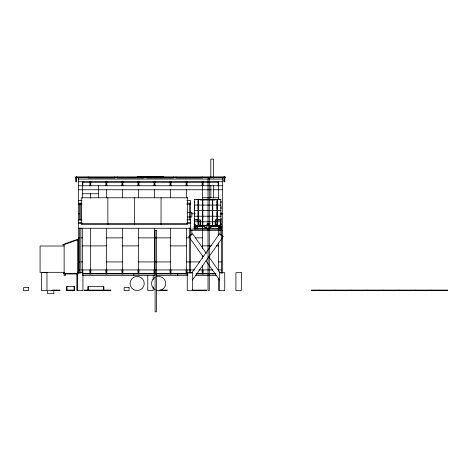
<?xml version="1.0" encoding="UTF-8"?>
<svg xmlns="http://www.w3.org/2000/svg" width="471" height="471" viewBox="0 0 471 471"><rect width="100%" height="100%" fill="white"/><g stroke="black" fill="none" stroke-linecap="round" stroke-linejoin="round"><path stroke-width="0.71" d="M195.312 225.65L195.312 226.51M196.201 225.65L196.201 226.51M220.722 223.537L220.828 219.922L215.241 219.922L215.241 225.721M195.595 219.904L200.21 219.922L200.21 225.721M194.17 224.744L194.246 223.507M194.452 226.58L194.729 199.339M208.906 227.899L209.454 225.55L211.291 226.392L214.046 225.55L209.112 228.358M206.975 224.903L207.723 224.155L208.476 224.903L207.723 225.65L207.158 224.903M207.087 224.903L207.723 224.261L208.365 224.903L208.176 225.35L207.275 225.35L207.299 224.473M196.325 225.597L195.282 225.197L195.577 224.708M219.127 225.597L220.169 225.197L220.669 224.178M191.632 273.098L219.492 233.71L223.313 236.407L192.492 279.974M208.253 224.373L208.365 224.903M208.771 228.488L211.291 226.392M194.494 225.65L201.405 225.65L203.666 226.51L205.998 225.55L206.869 228.723L208.582 228.723M207.299 225.326L208.129 225.303M211.785 226.51L214.046 225.65L220.958 225.65M64.498 272.933L63.314 273.333L63.467 273.786M216.931 224.932L215.265 225.12L215.253 219.928M196.383 199.492L198.108 199.339M200.257 200.022L207.723 199.945M217.337 219.933L219.857 219.904M207.723 228.476L206.681 228.488L204.161 226.392M198.085 219.922L194.623 219.922L194.729 223.537M137.126 177.538L163.855 177.538M75.654 177.614L225.332 177.614M75.654 177.697L225.332 177.697L225.332 176.896L75.654 176.896L75.654 181.735L76.455 181.735L76.455 176.896M78.327 179.062L222.659 179.062M78.327 181.735L222.659 181.735M82.337 182.218L218.65 182.218M78.327 185.745L222.659 185.745M78.327 189.754L211.361 189.754M212.786 189.754L222.659 189.754M82.337 193.764L98.374 193.764M202.612 197.773L218.65 197.773M207.958 199.339L197.997 199.339L197.997 226.58M208.677 199.339L217.378 199.339L217.378 226.58M217.914 199.339L218.379 199.339M194.429 199.516L221.023 199.516M208.677 199.945L215.194 200.022M78.327 200.487L81.995 200.487M186.916 200.487L190.584 200.487L190.584 273.245M78.327 203.172L81.995 203.172M186.916 203.172L190.584 203.172M78.327 204.202L81.995 204.202M186.916 204.202L190.584 204.202M197.997 204.785L198.462 204.785M202.4 204.785L202.866 204.785M212.291 204.785L212.757 204.785M216.913 204.785L217.378 204.785M194.429 205.079L221.023 205.079M194.429 210.649L221.023 210.649M187.44 212.303L191.838 212.303L191.838 216.978L187.44 216.978M78.327 213.81L79.664 213.81M191.679 213.81L195.324 213.81M219.986 213.81L222.659 213.81M194.429 216.213L221.023 216.213M78.327 219.88L81.995 219.88M186.916 219.88L190.584 219.88M194.429 221.776L221.023 221.776M78.327 222.565L81.995 222.565M186.916 222.565L190.584 222.565M81.265 223.531L187.646 223.531M209.224 223.472L207.252 223.472L207.252 223.855L210.025 223.855L209.224 223.472L210.025 223.719L207.452 223.472L207.452 223.855M78.327 223.595L81.995 223.595M186.916 223.595L190.584 223.595M207.499 224.903L207.328 223.542M206.115 225.409L209.336 225.409M194.594 225.55L220.858 225.55M194.494 226.315L204.485 226.315M210.961 226.315L220.958 226.315M194.494 226.51L204.249 226.51M211.202 226.51L220.958 226.51M194.264 226.716L204.496 226.716M210.955 226.716L221.187 226.716M78.327 228.27L190.584 228.27M197.29 228.723L218.161 228.723M190.584 229.124L221.399 229.124L221.399 273.274M190.584 230.384L222.659 230.384M190.584 235.058L191.838 235.058L191.838 230.384M221.399 235.058L220.145 235.058L220.145 230.384M78.327 237.867L79.664 237.867M81 237.867L82.337 237.867M106.393 237.867L122.425 237.867M138.462 237.867L170.537 237.867M186.575 237.867L189.489 237.867M195.324 237.867L202.612 237.867M82.337 245.886L106.393 245.886M122.425 245.886L138.462 245.886M170.537 245.886L186.575 245.886M202.612 245.886L211.361 245.886M216.46 245.886L218.65 245.886M64.133 246.009L40.076 246.009L40.076 272.326L64.133 272.326M78.327 261.923L79.664 261.923M81 261.923L82.337 261.923M106.393 261.923L122.425 261.923M138.462 261.923L170.537 261.923M186.575 261.923L199.698 261.923M218.65 261.923L221.323 261.923M78.327 269.942L79.664 269.942M81 269.942L194.594 269.942M198.968 269.942L212.815 269.942M218.167 269.942L221.323 269.942M64.133 273.468L78.263 273.468M82.337 273.468L188.035 273.468M196.389 273.468L215.73 273.468M64.133 273.951L78.263 273.951M82.337 273.951L188.059 273.951M196.054 273.951L215.995 273.951M82.708 275.553L155.012 275.553M156.484 275.553L188.059 275.553M195.412 275.553L216.731 275.553M66.552 290.101L74.571 290.101M159.922 290.101L167.211 290.101L167.211 290.583L159.198 290.583M192.156 290.101L206.74 290.101L206.74 290.583L187.24 290.583L187.24 272.685L192.668 272.685L192.668 290.583M217.343 199.339L219.068 199.492M198.521 224.932L200.187 225.12L200.21 219.922M201.405 225.55L203.666 226.51L206.869 228.723M207.199 224.373L207.723 224.155M219.869 224.708L220.169 225.197M206.422 253.404L192.492 233.71L188.677 236.407L189.519 237.602M208.959 256.983L220.357 273.098M190.361 238.797L203.03 256.701M205.98 260.881L219.492 279.974M194.782 224.178L195.282 225.197M221.205 223.507L221.282 224.744M220.999 226.58L220.722 199.339M431.412 290.101L431.412 290.583M415.375 290.101L415.375 290.583M399.337 290.101L399.337 290.583M383.3 290.101L383.3 290.583M367.268 290.101L367.268 290.583M351.231 290.101L351.231 290.583M335.193 290.101L335.193 290.583M319.155 290.101L319.155 290.583M224.855 176.896L224.855 181.735L224.055 181.735L224.055 176.896M224.137 176.896L224.137 181.735M222.659 177.726L222.659 273.274M221.123 201.152L221.123 202.972M221.123 206.604L221.123 208.894M221.123 212.527L221.123 214.947M221.123 218.579L221.123 219.892M221.135 226.633L221.135 228.853M220.999 226.633L220.999 228.853M220.758 226.633L220.758 228.853M220.734 225.65L220.734 226.51M220.134 225.65L220.134 226.51M219.863 226.633L219.863 228.853M219.727 226.633L219.727 228.853M219.315 290.583L219.315 272.685L224.744 272.685L224.744 290.583L218.685 290.583L218.685 278.408M219.245 225.65L219.245 226.51M218.65 181.735L218.65 199.233M218.65 226.204L218.65 235.677M218.65 242.965L218.65 271.278M218.167 181.735L218.167 185.745M217.149 201.152L217.149 202.972M217.149 206.604L217.149 208.894M217.149 212.527L217.149 214.947M217.149 218.579L217.149 219.892M217.149 223.507L217.149 224.744M216.913 199.339L216.913 226.58M214.046 225.65L214.046 226.51M213.504 178.226L213.504 159.151L210.831 159.151L210.831 178.226M213.504 185.562L213.504 198.038M212.757 199.339L212.757 226.58M212.527 201.152L212.527 202.972M212.527 206.604L212.527 208.894M212.527 212.527L212.527 214.947M212.527 218.579L212.527 219.892M212.527 223.507L212.527 224.744M212.291 199.339L212.291 226.58M211.762 226.315L211.762 226.716M210.831 185.562L210.831 198.038M203.095 181.735L203.095 185.745M203.095 269.942L203.095 273.951M202.866 199.339L202.866 226.58M202.595 176.896L202.595 177.961L176.001 177.961L176.001 176.896M202.612 181.735L202.612 199.233M202.63 201.152L202.63 202.972M202.63 206.604L202.63 208.894M202.63 212.527L202.63 214.947M202.63 218.579L202.63 219.892M202.63 223.507L202.63 224.744M202.612 226.204L202.612 248.8M202.612 255.359L202.612 258.279M202.612 265.567L202.612 273.951M202.4 199.339L202.4 226.58M202.13 181.735L202.13 185.745M202.13 269.942L202.13 273.951M201.405 225.65L201.405 226.51M198.462 199.339L198.462 226.58M198.232 201.152L198.232 202.972M198.232 206.604L198.232 208.894M198.232 212.527L198.232 214.947M198.232 218.579L198.232 219.892M198.232 223.507L198.232 224.744M197.061 226.633L197.061 228.853M195.724 226.633L195.724 228.853M195.589 226.633L195.589 228.853M194.717 225.65L194.717 226.51M194.694 226.633L194.694 228.853M194.452 226.633L194.452 228.853M194.329 201.152L194.329 202.972M194.329 206.604L194.329 208.894M194.329 212.527L194.329 214.947M194.329 218.579L194.329 219.892M189.33 203.725L189.33 220.069M189.33 227.976L189.33 273.245M187.058 181.735L187.058 185.745M187.058 269.942L187.058 273.951M186.575 181.735L186.575 185.745M186.575 189.754L186.575 197.773M186.575 228.388L186.575 273.951M186.092 181.735L186.092 185.745M186.092 269.942L186.092 273.951M177.761 273.951L177.761 275.553M173.328 176.896L173.328 177.961L146.734 177.961L146.734 176.896M171.02 181.735L171.02 185.745M171.02 269.942L171.02 273.951M170.537 181.735L170.537 185.745M170.537 189.754L170.537 197.773M170.537 228.388L170.537 273.951M170.055 181.735L170.055 185.745M170.055 269.942L170.055 273.951M163.855 177.614L163.855 176.813L137.126 176.813L137.126 177.614M161.047 197.773L161.047 224.402M154.983 181.735L154.983 185.745M154.983 269.942L154.983 273.951M154.5 181.735L154.5 185.745M154.5 189.754L154.5 197.773M154.5 228.388L154.5 273.951M154.017 181.735L154.017 185.745M154.017 269.942L154.017 273.951M153.205 275.547L153.205 279.845M153.205 287.004L153.205 290.583L147.776 290.583L147.776 275.547M150.49 176.896L150.49 177.697M144.061 176.896L144.061 177.961L117.467 177.961L117.467 176.896M138.945 181.735L138.945 185.745M138.945 269.942L138.945 273.951M138.462 181.735L138.462 185.745M138.462 189.754L138.462 197.773M138.462 228.388L138.462 273.951M137.985 181.735L137.985 185.745M137.985 269.942L137.985 273.951M134.453 197.773L134.453 224.402M133.823 273.951L133.823 275.553M122.907 181.735L122.907 185.745M122.907 269.942L122.907 273.951M122.425 181.735L122.425 185.745M122.425 189.754L122.425 197.773M122.425 228.388L122.425 273.951M121.948 181.735L121.948 185.745M121.948 269.942L121.948 273.951M114.794 176.896L114.794 177.961L88.195 177.961L88.195 176.896M107.859 197.773L107.859 224.402M106.87 181.735L106.87 185.745M106.87 269.942L106.87 273.951M106.393 181.735L106.393 185.745M106.393 189.754L106.393 197.773M106.393 228.388L106.393 273.951M105.91 181.735L105.91 185.745M105.91 269.942L105.91 273.951M103.873 290.583L103.873 286.574L87.836 286.574L87.836 290.583M103.39 286.574L103.39 290.583M98.374 185.745L98.374 197.773M90.832 181.735L90.832 185.745M90.832 269.942L90.832 273.951M90.355 181.735L90.355 185.745M90.355 193.764L90.355 198.138M90.355 228.388L90.355 273.951M89.873 181.735L89.873 185.745M89.873 269.942L89.873 273.951M88.318 286.574L88.318 290.583M82.814 181.735L82.814 185.745M82.814 269.942L82.814 273.951M82.337 181.735L82.337 198.138M82.337 228.388L82.337 272.615M80.835 203.725L80.835 220.069M80.835 227.976L80.835 273.245M79.581 203.725L79.581 220.069M79.581 227.976L79.581 273.245M78.327 177.726L78.327 272.615M78.263 272.733L78.263 239.751L77.78 239.751L77.78 273.468M77.497 290.583L77.497 272.685L82.925 272.685L82.925 290.583L76.867 290.583L76.867 274.116M76.373 176.896L76.373 181.735M74.094 286.574L74.094 290.583M67.035 286.574L67.035 290.583M65.387 273.951L65.387 275.553L64.133 275.553L64.133 244.62M53.824 290.583L53.824 293.71L47.618 293.71L47.618 290.583L60.011 290.583L60.011 290.101L51.993 290.101L51.993 290.583M156.884 276.636A7.083 7.083 0 0 1 165.704 283.595A7.083 7.083 0 0 1 156.702 290.319M155 289.583A7.083 7.083 0 0 1 155.165 277.319M203.69 226.315L203.69 226.716L203.69 226.315M78.045 239.144L62.714 244.614L62.873 245.067L78.21 239.598L78.045 239.144M209.271 178.321L208.017 178.321L208.017 290.583L209.271 290.583L209.271 178.321M187.646 197.773L81.265 197.773L81.265 224.402L187.646 224.402L187.646 197.773M197.131 226.633L194.052 226.633L194.052 228.853L197.131 228.853L197.131 226.633M221.399 226.633L218.32 226.633L218.391 228.853L221.399 228.853L221.399 226.633M156.413 230.384L155.118 230.384L155.118 311.849L156.413 311.849L156.413 230.384M46.97 272.685L41.542 272.685L41.542 290.583L46.97 290.583L46.97 272.685M241.352 272.685L235.918 272.685L235.918 290.583L241.352 290.583L241.352 272.685M74.571 286.574L66.552 286.574L66.552 290.583L74.571 290.583L74.571 286.574M28.495 287.64L23.55 287.64L23.55 290.583L28.495 290.583L28.495 287.64M129.066 287.64L124.12 287.64L124.12 290.583L129.066 290.583L129.066 287.64M110.832 290.101L84.103 290.101L84.103 290.583L110.832 290.583L110.832 290.101M447.45 290.101L311.137 290.101L311.137 290.583L447.45 290.583L447.45 290.101M133.54 289.583A7.083 7.083 0 0 0 144.244 283.595A7.083 7.083 0 0 0 133.699 277.319A7.083 7.083 0 0 0 133.54 289.583"/></g></svg>
